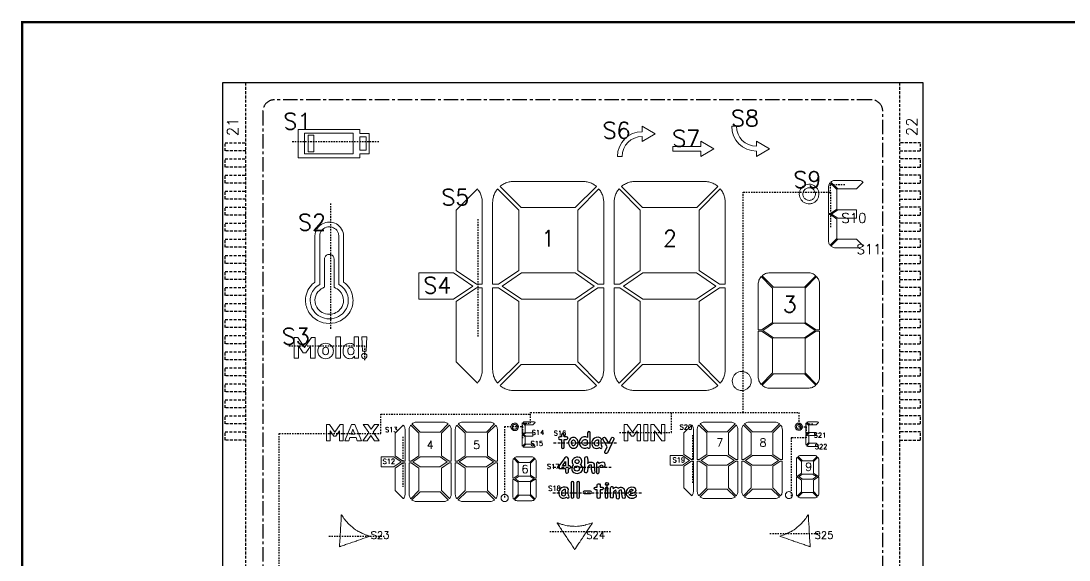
# Model space of a CAD drawing. Header units: millimetres. Extents: x 426 to 1899, y -1707 to -647.
# Drawn here: x 720.1 to 811.4, y -814.3 to -767.3 of the extents above; entities that cross this region are included whole.
import ezdxf
from ezdxf.enums import TextEntityAlignment as Align

# ---------------------------------------------------------------- set-up
doc = ezdxf.new("R2010")
doc.units = ezdxf.units.MM
doc.linetypes.add('CENTER', pattern=[2, 1.25, -0.25, 0.25, -0.25])
doc.linetypes.add('HIDDEN', pattern=[0.375, 0.25, -0.125])
doc.layers.add('DL', color=11, linetype='Continuous')
doc.layers.add('SPEC', color=2, linetype='Continuous')
doc.styles.add('ROMANS', font='ROMANS.shx', dxfattribs={"bigfont": 'AllInOneBig.shx'})

msp = doc.modelspace()

# ---------------------------------------------------------------- linework, layer by layer
for points in [[(798.713, -772.687), (798.713, -857.687), (737.713, -857.687), (737.713, -772.687)], [(767.306, -806.105), (767.572, -805.706), (767.572, -806.105)]]:
    msp.add_lwpolyline(points, close=True)
at = {"linetype": 'HIDDEN'}
for points in [[(739.713, -857.687), (739.713, -772.687)], [(796.713, -857.687), (796.713, -772.687)], [(739.713, -778.647), (737.913, -778.647), (737.913, -777.947), (739.713, -777.947)], [(796.713, -778.647), (798.513, -778.647), (798.513, -777.947), (796.713, -777.947)], [(739.713, -780.047), (737.913, -780.047), (737.913, -779.347), (739.713, -779.347)], [(796.713, -780.047), (798.513, -780.047), (798.513, -779.347), (796.713, -779.347)], [(739.713, -781.447), (737.913, -781.447), (737.913, -780.747), (739.713, -780.747)], [(796.713, -781.447), (798.513, -781.447), (798.513, -780.747), (796.713, -780.747)], [(739.713, -782.847), (737.913, -782.847), (737.913, -782.147), (739.713, -782.147)], [(796.713, -782.847), (798.513, -782.847), (798.513, -782.147), (796.713, -782.147)], [(739.713, -784.247), (737.913, -784.247), (737.913, -783.547), (739.713, -783.547)], [(796.713, -784.247), (798.513, -784.247), (798.513, -783.547), (796.713, -783.547)], [(739.713, -785.647), (737.913, -785.647), (737.913, -784.947), (739.713, -784.947)], [(796.713, -785.647), (798.513, -785.647), (798.513, -784.947), (796.713, -784.947)], [(739.713, -787.047), (737.913, -787.047), (737.913, -786.347), (739.713, -786.347)], [(796.713, -787.047), (798.513, -787.047), (798.513, -786.347), (796.713, -786.347)], [(739.713, -788.447), (737.913, -788.447), (737.913, -787.747), (739.713, -787.747)], [(796.713, -788.447), (798.513, -788.447), (798.513, -787.747), (796.713, -787.747)], [(739.713, -789.847), (737.913, -789.847), (737.913, -789.147), (739.713, -789.147)], [(796.713, -789.847), (798.513, -789.847), (798.513, -789.147), (796.713, -789.147)], [(739.713, -791.247), (737.913, -791.247), (737.913, -790.547), (739.713, -790.547)], [(796.713, -791.247), (798.513, -791.247), (798.513, -790.547), (796.713, -790.547)], [(739.713, -792.647), (737.913, -792.647), (737.913, -791.947), (739.713, -791.947)], [(796.713, -792.647), (798.513, -792.647), (798.513, -791.947), (796.713, -791.947)], [(739.713, -794.047), (737.913, -794.047), (737.913, -793.347), (739.713, -793.347)], [(796.713, -794.047), (798.513, -794.047), (798.513, -793.347), (796.713, -793.347)], [(739.713, -795.447), (737.913, -795.447), (737.913, -794.747), (739.713, -794.747)], [(796.713, -795.447), (798.513, -795.447), (798.513, -794.747), (796.713, -794.747)], [(739.713, -796.847), (737.913, -796.847), (737.913, -796.147), (739.713, -796.147)], [(796.713, -796.847), (798.513, -796.847), (798.513, -796.147), (796.713, -796.147)], [(739.713, -798.247), (737.913, -798.247), (737.913, -797.547), (739.713, -797.547)], [(796.713, -798.247), (798.513, -798.247), (798.513, -797.547), (796.713, -797.547)], [(739.713, -799.647), (737.913, -799.647), (737.913, -798.947), (739.713, -798.947)], [(796.713, -799.647), (798.513, -799.647), (798.513, -798.947), (796.713, -798.947)], [(739.713, -801.047), (737.913, -801.047), (737.913, -800.347), (739.713, -800.347)], [(796.713, -801.047), (798.513, -801.047), (798.513, -800.347), (796.713, -800.347)], [(739.713, -802.447), (737.913, -802.447), (737.913, -801.747), (739.713, -801.747)], [(796.713, -802.447), (798.513, -802.447), (798.513, -801.747), (796.713, -801.747)], [(739.713, -803.847), (737.913, -803.847), (737.913, -803.147), (739.713, -803.147)], [(796.713, -803.847), (798.513, -803.847), (798.513, -803.147), (796.713, -803.147)]]:
    msp.add_lwpolyline(points, dxfattribs=at)
at = {"linetype": 'CENTER'}
for points in [[(795.213, -855.187), (795.213, -775.187, 0.414214), (794.213, -774.187), (742.213, -774.187, 0.414214), (741.213, -775.187), (741.213, -855.187, 0.414214), (742.213, -856.187), (794.213, -856.187, 0.414214)], [(794.213, -774.187), (742.213, -774.187, 0.414214), (741.213, -775.187), (741.213, -855.187, 0.414214), (742.213, -856.187), (794.213, -856.187, 0.414214), (795.213, -855.187), (795.213, -775.187, 0.414214)]]:
    msp.add_lwpolyline(points, format="xyb", close=True, dxfattribs=at)
at = {"lineweight": 9}
for points in [[(749.654, -776.766), (744.268, -776.766), (744.268, -779.242), (749.654, -779.242), (749.654, -778.889), (750.472, -778.889), (750.472, -777.118), (749.654, -777.118)], [(749.085, -778.9), (744.838, -778.9), (744.838, -777.108), (749.085, -777.108)], [(745.645, -778.734), (745.148, -778.734), (745.148, -777.263), (745.645, -777.263)], [(750.193, -778.589), (749.654, -778.589), (749.654, -777.408), (750.193, -777.408)], [(779.363, -778.254), (776.935, -778.254), (776.935, -778.666), (779.363, -778.666), (779.363, -779.121), (780.508, -778.46), (779.363, -777.799)], [(757.82, -789.285), (754.802, -789.285), (754.802, -791.562), (757.819, -791.562), (759.499, -790.424)], [(768.402, -791.562), (763.726, -791.562), (762.047, -790.424), (763.726, -789.285), (768.403, -789.285), (770.082, -790.424)], [(778.986, -791.562), (774.31, -791.562), (772.631, -790.424), (774.309, -789.285), (778.987, -789.285), (780.665, -790.424)], [(788.386, -793.67), (785.689, -793.67), (784.762, -794.299), (785.689, -794.928), (788.386, -794.928), (789.313, -794.299)], [(744.842, -795.787), (744.247, -794.916), (743.921, -794.916), (743.921, -796.723), (744.316, -796.723), (744.316, -795.647), (744.728, -796.234), (744.943, -796.234), (745.351, -795.652), (745.351, -796.723), (745.751, -796.723), (745.751, -794.916), (745.432, -794.916)], [(747.968, -794.844), (747.566, -794.844), (747.566, -796.723), (747.968, -796.723)], [(750.193, -796.108), (750.25, -794.844), (749.825, -794.844), (749.885, -796.108)], [(747.884, -803.059), (747.563, -803.518), (747.393, -803.518), (747.068, -803.055), (747.068, -803.904), (746.757, -803.904), (746.757, -802.479), (747.014, -802.479), (747.483, -803.166), (747.948, -802.479), (748.199, -802.479), (748.199, -803.904), (747.884, -803.904)], [(748.912, -802.479), (748.349, -803.904), (748.68, -803.904), (748.785, -803.616), (749.325, -803.616), (749.434, -803.904), (749.784, -803.904), (749.206, -802.479)], [(750.934, -802.479), (750.636, -802.907), (750.342, -802.479), (749.935, -802.479), (750.433, -803.178), (749.91, -803.904), (750.291, -803.904), (750.614, -803.44), (750.932, -803.904), (751.343, -803.904), (750.819, -803.17), (751.317, -802.479)], [(752.733, -805.221), (753.407, -805.678), (753.595, -805.678), (753.595, -802.981), (753.592, -802.909), (753.58, -802.837), (753.562, -802.767), (753.535, -802.699), (753.503, -802.634), (753.463, -802.573), (753.442, -802.548), (752.733, -803.261)], [(753.938, -805.678), (754.127, -805.678), (754.801, -805.221), (754.801, -803.261), (754.091, -802.548), (754.071, -802.573), (754.031, -802.634), (753.998, -802.699), (753.972, -802.767), (753.953, -802.837), (753.942, -802.91), (753.938, -802.981)], [(756.651, -803.154), (754.907, -803.154), (754.197, -802.442), (754.22, -802.423), (754.281, -802.383), (754.346, -802.349), (754.413, -802.323), (754.484, -802.304), (754.556, -802.292), (754.629, -802.288), (756.929, -802.288), (757, -802.292), (757.072, -802.303), (757.142, -802.322), (757.21, -802.348), (757.275, -802.382), (757.336, -802.421), (757.361, -802.441)], [(756.757, -805.221), (757.431, -805.678), (757.62, -805.678), (757.62, -802.981), (757.616, -802.909), (757.605, -802.837), (757.586, -802.767), (757.56, -802.699), (757.527, -802.634), (757.487, -802.573), (757.467, -802.548), (756.757, -803.261)], [(757.963, -805.678), (758.151, -805.678), (758.826, -805.221), (758.826, -803.261), (758.116, -802.548), (758.095, -802.573), (758.055, -802.634), (758.022, -802.699), (757.996, -802.767), (757.977, -802.837), (757.966, -802.91), (757.963, -802.981)], [(760.676, -803.154), (758.931, -803.154), (758.221, -802.442), (758.244, -802.423), (758.305, -802.383), (758.37, -802.349), (758.438, -802.323), (758.508, -802.304), (758.58, -802.292), (758.653, -802.288), (760.954, -802.288), (761.024, -802.292), (761.096, -802.303), (761.166, -802.322), (761.234, -802.348), (761.299, -802.382), (761.36, -802.421), (761.385, -802.441)], [(760.781, -805.221), (761.455, -805.678), (761.644, -805.678), (761.644, -802.981), (761.64, -802.909), (761.629, -802.837), (761.61, -802.767), (761.584, -802.699), (761.551, -802.634), (761.511, -802.573), (761.491, -802.548), (760.781, -803.261)], [(773.403, -803.166), (772.933, -802.479), (772.676, -802.479), (772.676, -803.904), (772.988, -803.904), (772.988, -803.055), (773.313, -803.518), (773.482, -803.518), (773.804, -803.059), (773.804, -803.904), (774.119, -803.904), (774.119, -802.479), (773.868, -802.479)], [(774.397, -803.904), (774.73, -803.904), (774.73, -802.479), (774.397, -802.479)], [(775.011, -803.904), (775.314, -803.904), (775.314, -803.037), (775.961, -803.904), (776.228, -803.904), (776.228, -802.479), (775.924, -802.479), (775.924, -803.343), (775.277, -802.479), (775.011, -802.479)], [(777.888, -805.106), (778.537, -805.546), (778.718, -805.546), (778.718, -802.954), (778.714, -802.885), (778.704, -802.815), (778.685, -802.748), (778.66, -802.682), (778.629, -802.62), (778.59, -802.561), (778.572, -802.539), (777.888, -803.227)], [(779.048, -805.546), (779.228, -805.546), (779.878, -805.105), (779.878, -803.227), (779.193, -802.539), (779.175, -802.561), (779.137, -802.62), (779.105, -802.682), (779.08, -802.748), (779.062, -802.816), (779.051, -802.885), (779.048, -802.954)], [(781.926, -802.287), (779.712, -802.287), (779.642, -802.29), (779.573, -802.302), (779.505, -802.32), (779.44, -802.346), (779.377, -802.378), (779.319, -802.416), (779.299, -802.433), (779.984, -803.12), (781.654, -803.12), (782.339, -802.433), (782.317, -802.415), (782.258, -802.376), (782.196, -802.345), (782.131, -802.319), (782.063, -802.301), (781.994, -802.29)], [(781.76, -805.106), (782.41, -805.546), (782.591, -805.546), (782.591, -802.954), (782.587, -802.885), (782.576, -802.815), (782.558, -802.748), (782.533, -802.682), (782.501, -802.62), (782.462, -802.561), (782.445, -802.539), (781.76, -803.227)], [(782.92, -805.546), (783.101, -805.546), (783.75, -805.105), (783.75, -803.227), (783.065, -802.539), (783.048, -802.561), (783.009, -802.62), (782.978, -802.682), (782.952, -802.748), (782.934, -802.816), (782.923, -802.885), (782.92, -802.954)], [(785.798, -802.287), (783.584, -802.287), (783.514, -802.29), (783.445, -802.302), (783.377, -802.32), (783.312, -802.346), (783.25, -802.378), (783.191, -802.416), (783.171, -802.433), (783.856, -803.12), (785.527, -803.12), (786.211, -802.433), (786.19, -802.415), (786.131, -802.376), (786.068, -802.345), (786.003, -802.319), (785.935, -802.301), (785.866, -802.29)], [(785.632, -805.106), (786.282, -805.546), (786.463, -805.546), (786.463, -802.954), (786.459, -802.885), (786.448, -802.815), (786.43, -802.748), (786.405, -802.682), (786.373, -802.62), (786.335, -802.561), (786.317, -802.539), (785.632, -803.227)], [(748.889, -803.337), (749.05, -802.893), (749.22, -803.337)], [(752.612, -805.32), (751.497, -805.32), (751.497, -806.186), (752.612, -806.186), (753.251, -805.753)], [(756.637, -805.32), (754.922, -805.32), (754.284, -805.753), (754.922, -806.186), (756.636, -806.186), (757.275, -805.753)], [(760.661, -805.32), (758.946, -805.32), (758.308, -805.753), (758.947, -806.186), (760.66, -806.186), (761.299, -805.753)], [(777.767, -805.205), (776.698, -805.205), (776.698, -806.038), (777.766, -806.038), (778.381, -805.621)], [(781.638, -806.038), (780, -806.038), (779.385, -805.621), (779.999, -805.205), (781.639, -805.205), (782.253, -805.621)], [(785.511, -806.038), (783.872, -806.038), (783.257, -805.621), (783.871, -805.205), (785.511, -805.205), (786.125, -805.621)], [(752.733, -806.286), (752.733, -808.245), (753.442, -808.958), (753.463, -808.933), (753.503, -808.872), (753.535, -808.807), (753.562, -808.739), (753.58, -808.669), (753.592, -808.597), (753.595, -808.525), (753.595, -805.828), (753.407, -805.828)], [(753.938, -805.828), (753.938, -808.525), (753.942, -808.596), (753.954, -808.668), (753.972, -808.739), (753.998, -808.807), (754.031, -808.872), (754.071, -808.933), (754.091, -808.959), (754.801, -808.246), (754.801, -806.286), (754.127, -805.828)], [(756.757, -806.286), (756.757, -808.245), (757.467, -808.958), (757.487, -808.933), (757.527, -808.872), (757.56, -808.807), (757.586, -808.739), (757.605, -808.669), (757.616, -808.597), (757.62, -808.525), (757.62, -805.828), (757.432, -805.828)], [(757.963, -805.828), (757.963, -808.525), (757.966, -808.596), (757.978, -808.668), (757.996, -808.739), (758.022, -808.807), (758.055, -808.872), (758.095, -808.933), (758.115, -808.959), (758.825, -808.246), (758.825, -806.286), (758.151, -805.828)], [(760.781, -806.286), (760.781, -808.245), (761.491, -808.958), (761.511, -808.933), (761.551, -808.872), (761.584, -808.807), (761.61, -808.739), (761.629, -808.669), (761.64, -808.597), (761.644, -808.525), (761.644, -805.828), (761.456, -805.828)], [(777.888, -806.137), (777.888, -808.015), (778.573, -808.703), (778.59, -808.681), (778.628, -808.622), (778.661, -808.56), (778.686, -808.494), (778.704, -808.427), (778.715, -808.357), (778.718, -808.288), (778.718, -805.696), (778.537, -805.696)], [(779.048, -805.696), (779.048, -808.288), (779.051, -808.357), (779.062, -808.426), (779.08, -808.494), (779.105, -808.56), (779.137, -808.622), (779.175, -808.681), (779.193, -808.703), (779.878, -808.015), (779.878, -806.137), (779.228, -805.696)], [(781.76, -806.137), (781.76, -808.015), (782.445, -808.703), (782.463, -808.681), (782.501, -808.622), (782.533, -808.56), (782.558, -808.494), (782.576, -808.427), (782.587, -808.357), (782.59, -808.288), (782.59, -805.696), (782.41, -805.696)], [(782.92, -805.696), (782.92, -808.288), (782.924, -808.357), (782.934, -808.426), (782.952, -808.494), (782.978, -808.56), (783.009, -808.622), (783.047, -808.681), (783.065, -808.703), (783.75, -808.015), (783.75, -806.137), (783.101, -805.696)], [(785.632, -806.137), (785.632, -808.015), (786.317, -808.703), (786.335, -808.681), (786.373, -808.622), (786.405, -808.56), (786.43, -808.494), (786.448, -808.427), (786.459, -808.357), (786.462, -808.288), (786.462, -805.696), (786.282, -805.696)], [(764.452, -806.988), (763.536, -806.988), (763.184, -807.227), (763.536, -807.466), (764.452, -807.466), (764.804, -807.227)], [(789.1, -806.809), (788.225, -806.809), (787.886, -807.039), (788.226, -807.269), (789.1, -807.269), (789.439, -807.039)], [(781.654, -808.121), (779.984, -808.121), (779.299, -808.809), (779.321, -808.827), (779.379, -808.866), (779.442, -808.898), (779.507, -808.923), (779.575, -808.941), (779.644, -808.952), (779.712, -808.955), (781.926, -808.955), (781.996, -808.952), (782.065, -808.941), (782.133, -808.922), (782.199, -808.897), (782.261, -808.864), (782.32, -808.826), (782.339, -808.81)], [(785.526, -808.121), (783.857, -808.121), (783.171, -808.809), (783.193, -808.827), (783.252, -808.866), (783.314, -808.898), (783.379, -808.923), (783.448, -808.941), (783.517, -808.952), (783.584, -808.955), (785.798, -808.955), (785.868, -808.952), (785.937, -808.941), (786.005, -808.922), (786.071, -808.897), (786.133, -808.864), (786.192, -808.826), (786.212, -808.81)], [(756.929, -809.218), (754.629, -809.218), (754.559, -809.215), (754.487, -809.203), (754.416, -809.185), (754.348, -809.158), (754.283, -809.125), (754.222, -809.085), (754.197, -809.065), (754.907, -808.352), (756.651, -808.352), (757.361, -809.065), (757.338, -809.084), (757.277, -809.124), (757.213, -809.157), (757.145, -809.184), (757.074, -809.203), (757.002, -809.214)], [(760.953, -809.218), (758.653, -809.218), (758.583, -809.215), (758.511, -809.203), (758.44, -809.185), (758.372, -809.158), (758.307, -809.125), (758.246, -809.085), (758.221, -809.065), (758.932, -808.352), (760.675, -808.352), (761.385, -809.065), (761.363, -809.084), (761.302, -809.124), (761.237, -809.157), (761.169, -809.184), (761.098, -809.203), (761.026, -809.214)], [(786.791, -808.825), (786.857, -808.892), (786.939, -808.936), (787.031, -808.953), (787.123, -808.941), (787.208, -808.901), (787.277, -808.838), (787.322, -808.757), (787.342, -808.666), (787.342, -808.65), (787.328, -808.557), (787.286, -808.473), (787.221, -808.407), (787.139, -808.363), (787.047, -808.346), (787.039, -808.346), (786.947, -808.361), (786.863, -808.402), (786.796, -808.467), (786.752, -808.55), (786.735, -808.641), (786.735, -808.65), (786.75, -808.742)]]:
    msp.add_lwpolyline(points, close=True, dxfattribs=at)
for points in [[(772.098, -779.121), (772.514, -779.121, -0.413067), (774.245, -777.385), (774.245, -777.822), (775.391, -777.161), (774.245, -776.5), (774.245, -776.969, 0.41344)], [(784.2, -777.799), (785.346, -778.46), (784.2, -779.121), (784.2, -778.652, -0.413408), (782.053, -776.5), (782.469, -776.5, 0.413108), (784.2, -778.236)], [(769.09, -781.31), (763.039, -781.31, 0.027321), (762.847, -781.32, 0.026644), (762.658, -781.351, 0.027257), (762.473, -781.401, 0.028011), (762.294, -781.47, 0.025763), (762.124, -781.559, 0.027176), (761.964, -781.664, 0.018186), (761.865, -781.742), (763.705, -783.589), (768.425, -783.589), (770.263, -781.742, 0.017552), (770.159, -781.66, 0.026197), (769.999, -781.555, 0.025905), (769.828, -781.468, 0.026126), (769.649, -781.399, 0.025399), (769.464, -781.349, 0.027664), (769.275, -781.319, 0.025714)], [(779.673, -781.31), (773.622, -781.31, 0.027321), (773.431, -781.32, 0.026644), (773.242, -781.351, 0.027257), (773.056, -781.401, 0.028011), (772.878, -781.47, 0.025763), (772.707, -781.559, 0.027176), (772.547, -781.664, 0.018186), (772.449, -781.742), (774.288, -783.589), (779.008, -783.589), (780.847, -781.742, 0.017552), (780.743, -781.66, 0.026197), (780.583, -781.555, 0.025905), (780.412, -781.468, 0.026126), (780.233, -781.399, 0.025399), (780.048, -781.349, 0.027664), (779.858, -781.319, 0.025714)], [(788.564, -783.227, -0.08163), (788.315, -783.11, -0.080073), (788.116, -782.92, -0.081617), (787.987, -782.676, -0.150076), (787.975, -782.172, -0.081258), (788.092, -781.922, -0.080953), (788.281, -781.722, -0.080872), (788.524, -781.593, -0.151396), (789.029, -781.581, -0.081582), (789.278, -781.698, -0.079601), (789.477, -781.889, -0.080008), (789.605, -782.133, -0.136366), (789.627, -782.597, -0.081936), (789.523, -782.851, -0.083129), (789.343, -783.06, -0.082707), (789.107, -783.2, -0.082757), (788.837, -783.258, -0.081174)], [(790.624, -781.425, 0.056759), (790.55, -781.537, 0.119245), (790.486, -781.803), (790.486, -784.1), (790.649, -784.1), (791.217, -783.716), (791.217, -782.018)], [(791.071, -781.216, 0.120216), (790.805, -781.281, 0.056292), (790.695, -781.355), (791.291, -781.95), (792.929, -781.95), (793.507, -781.368, 0.117979), (793.267, -781.237, 0.068779), (793.116, -781.216)], [(758.053, -789.081), (759.812, -790.274), (760.322, -790.274), (760.322, -783.133, 0.025408), (760.312, -782.944, 0.026465), (760.282, -782.755, 0.027231), (760.233, -782.57, 0.026557), (760.164, -782.391, 0.028322), (760.078, -782.22, 0.027489), (759.973, -782.059, 0.019585), (759.891, -781.955), (758.053, -783.801)], [(761.223, -790.274), (761.734, -790.274), (763.493, -789.08), (763.493, -783.801), (761.654, -781.955, 0.017853), (761.572, -782.059, 0.02479), (761.467, -782.22, 0.02629), (761.381, -782.391, 0.026986), (761.312, -782.57, 0.026987), (761.263, -782.755, 0.02686), (761.233, -782.945, 0.025118), (761.223, -783.133)], [(768.637, -789.081), (770.395, -790.274), (770.906, -790.274), (770.906, -783.133, 0.025408), (770.896, -782.944, 0.026465), (770.866, -782.755, 0.027231), (770.816, -782.57, 0.026557), (770.748, -782.391, 0.028322), (770.661, -782.22, 0.027489), (770.556, -782.059, 0.019585), (770.475, -781.955), (768.637, -783.801)], [(771.806, -790.274), (772.317, -790.274), (774.076, -789.08), (774.076, -783.801), (772.237, -781.955, 0.017853), (772.155, -782.059, 0.02479), (772.051, -782.22, 0.02629), (771.964, -782.391, 0.026986), (771.896, -782.57, 0.026987), (771.846, -782.755, 0.02686), (771.816, -782.945, 0.025118), (771.806, -783.133)], [(779.22, -789.081), (780.979, -790.274), (781.489, -790.274), (781.489, -783.133, 0.025408), (781.479, -782.944, 0.026465), (781.449, -782.755, 0.027231), (781.4, -782.57, 0.026557), (781.331, -782.391, 0.028322), (781.244, -782.22, 0.027489), (781.14, -782.059, 0.019585), (781.058, -781.955), (779.22, -783.801)], [(788.531, -782.885, -0.125199), (788.332, -782.697, -0.126974), (788.249, -782.436), (788.248, -782.405, -0.126522), (788.316, -782.139, -0.126162), (788.503, -781.94, -0.126912), (788.763, -781.856, -0.126318), (789.032, -781.908, -0.125403), (789.242, -782.084, -0.126197), (789.341, -782.339), (789.345, -782.405, -0.127495), (789.276, -782.67, -0.126041), (789.089, -782.868, -0.127963), (788.828, -782.952), (788.796, -782.953, -0.126655)], [(790.486, -784.2), (790.486, -786.496, 0.117321), (790.55, -786.762, 0.057451), (790.624, -786.874), (791.217, -786.278), (791.217, -784.584), (790.65, -784.2)], [(748.232, -786.056), (748.232, -790.072, -0.052778), (748.552, -790.36, -0.185972), (749.061, -791.678, -0.151233), (748.72, -792.778, -0.247778), (746.988, -793.686, -0.257342), (745.216, -792.717, -0.14194), (744.914, -791.678, -0.189521), (745.443, -790.339, -0.049228), (745.744, -790.072), (745.744, -786.056, -0.154561), (745.957, -785.384, -0.244489), (746.988, -784.852, -0.263763), (748.066, -785.458, -0.13574)], [(746.158, -786.056), (746.158, -790.293, 0.089656), (745.694, -790.675, 0.178576), (745.329, -791.678, 0.151248), (745.602, -792.558, 0.247737), (746.988, -793.284, 0.257338), (748.405, -792.509, 0.209422), (748.594, -791.281, 0.200504), (747.817, -790.293), (747.817, -786.056, 0.091239), (747.766, -785.781, 0.309781), (746.988, -785.253, 0.316842), (746.202, -785.799, 0.084825)], [(748.019, -792.35, -0.244474), (746.988, -792.883, -0.263682), (745.909, -792.276, -0.056286), (745.8, -792.035, -0.335756), (746.28, -790.677, -0.065998), (746.573, -790.534), (746.573, -788.064, -0.091204), (746.598, -787.926, -0.309771), (746.988, -787.662, -0.316861), (747.381, -787.936, -0.084814), (747.402, -788.064), (747.402, -790.534, -0.11492), (747.907, -790.871, -0.191254), (748.232, -791.678, -0.154579)], [(784.428, -789.923, 0.089541), (784.365, -790.274), (784.365, -794.248), (784.657, -794.248), (785.618, -793.596), (785.618, -790.596), (784.625, -789.6, 0.095483)], [(788.708, -789.269), (785.367, -789.269, 0.094944), (784.996, -789.34, 0.088795), (784.695, -789.528), (785.689, -790.526), (788.386, -790.526), (789.38, -789.528, 0.095208), (789.057, -789.331, 0.088801)], [(788.457, -790.597), (788.457, -793.596), (789.418, -794.248), (789.71, -794.248), (789.71, -790.274, 0.089684), (789.646, -789.923, 0.09498), (789.45, -789.6)], [(758.052, -791.767), (758.052, -797.044), (759.892, -798.891, 0.019757), (759.973, -798.787, 0.027101), (760.078, -798.626, 0.026667), (760.165, -798.455, 0.025824), (760.233, -798.276, 0.025938), (760.283, -798.09, 0.028153), (760.312, -797.901, 0.026876), (760.322, -797.713), (760.322, -790.574), (759.812, -790.574)], [(761.223, -790.574), (761.223, -797.713, 0.02515), (761.233, -797.901, 0.024981), (761.263, -798.09, 0.025447), (761.312, -798.275, 0.026912), (761.38, -798.454, 0.025203), (761.467, -798.625, 0.026162), (761.571, -798.787, 0.017903), (761.653, -798.891), (763.493, -797.045), (763.493, -791.767), (761.734, -790.574)], [(768.636, -791.767), (768.636, -797.044), (770.475, -798.891, 0.019757), (770.557, -798.787, 0.027101), (770.661, -798.626, 0.026667), (770.748, -798.455, 0.025824), (770.817, -798.276, 0.025938), (770.866, -798.09, 0.028153), (770.895, -797.901, 0.026876), (770.905, -797.713), (770.905, -790.574), (770.395, -790.574)], [(771.807, -790.574), (771.807, -797.713, 0.02515), (771.817, -797.901, 0.024981), (771.846, -798.09, 0.025447), (771.896, -798.275, 0.026912), (771.964, -798.454, 0.025203), (772.051, -798.625, 0.026162), (772.155, -798.787, 0.017903), (772.237, -798.891), (774.076, -797.045), (774.076, -791.767), (772.317, -790.574)], [(779.219, -791.767), (779.219, -797.044), (781.059, -798.891, 0.019757), (781.14, -798.787, 0.027101), (781.245, -798.626, 0.026667), (781.332, -798.455, 0.025824), (781.4, -798.276, 0.025938), (781.449, -798.09, 0.028153), (781.479, -797.901, 0.026876), (781.489, -797.713), (781.489, -790.574), (780.979, -790.574)], [(785.618, -798), (785.618, -795.001), (784.657, -794.349), (784.365, -794.349), (784.365, -798.323, 0.088634), (784.428, -798.675, 0.095236), (784.625, -798.997)], [(788.456, -795.001), (788.456, -798), (789.451, -798.998, 0.094839), (789.647, -798.675, 0.089757), (789.71, -798.324), (789.71, -794.349), (789.418, -794.349)], [(749.146, -795.587, 0.200711), (748.857, -795.418, 0.171881), (748.478, -795.491, 0.141372), (748.271, -795.717, 0.100345), (748.194, -795.995, 0.023082), (748.191, -796.09, 0.117632), (748.268, -796.443, 0.140292), (748.478, -796.675, 0.140242), (748.771, -796.755, 0.120895), (748.999, -796.702, 0.128076), (749.173, -796.543, -0.029529), (749.191, -796.723), (749.549, -796.723), (749.549, -794.844), (749.146, -794.844)], [(747.006, -795.494, 0.244942), (746.341, -795.494, 0.139652), (746.093, -795.728, 0.139581), (746, -796.084, 0.139211), (746.093, -796.441, 0.137506), (746.34, -796.674, 0.243879), (747.008, -796.674, 0.138542), (747.252, -796.441, 0.138883), (747.344, -796.084, 0.136745), (747.252, -795.728, 0.139926)], [(746.892, -796.261, 0.108424), (746.926, -796.084, 0.034323), (746.922, -796.012, 0.143001), (746.853, -795.844, 0.485462), (746.488, -795.844, 0.06335), (746.449, -795.906, 0.107719), (746.415, -796.084, 0.034385), (746.42, -796.155, 0.145024), (746.488, -796.322, 0.479559), (746.853, -796.322, 0.06426)], [(749.067, -796.331, 0.162308), (749.143, -796.141, 0.08299), (749.133, -795.968, 0.13425), (749.068, -795.846, 0.210928), (748.875, -795.765, 0.228812), (748.679, -795.85, 0.066071), (748.64, -795.91, 0.112401), (748.605, -796.084, 0.034679), (748.61, -796.155, 0.141248), (748.679, -796.326, 0.238228), (748.875, -796.417, 0.219775)], [(750.038, -796.755, 0.21), (750.203, -796.685, 0.411716), (750.203, -796.349, 0.426279), (749.873, -796.349, 0.403458), (749.873, -796.685, 0.212094)], [(768.424, -797.257), (763.705, -797.257), (761.865, -799.104, 0.01891), (761.969, -799.186, 0.026847), (762.13, -799.291, 0.026374), (762.301, -799.379, 0.026795), (762.479, -799.447, 0.026623), (762.665, -799.497, 0.027946), (762.854, -799.526, 0.025787), (763.039, -799.536), (769.09, -799.536, 0.026316), (769.281, -799.526, 0.026494), (769.471, -799.495, 0.027008), (769.656, -799.445, 0.025008), (769.835, -799.376, 0.02514), (770.005, -799.288, 0.025766), (770.165, -799.182, 0.017949), (770.264, -799.104)], [(779.007, -797.257), (774.289, -797.257), (772.448, -799.104, 0.01891), (772.553, -799.186, 0.026847), (772.713, -799.291, 0.026374), (772.884, -799.379, 0.026795), (773.063, -799.447, 0.026623), (773.248, -799.497, 0.027946), (773.438, -799.526, 0.025787), (773.622, -799.536), (779.673, -799.536, 0.026316), (779.865, -799.526, 0.026494), (780.054, -799.495, 0.027008), (780.239, -799.445, 0.025008), (780.418, -799.376, 0.02514), (780.588, -799.288, 0.025766), (780.749, -799.182, 0.017949), (780.847, -799.104)], [(782.251, -799.18, 0.076399), (782.429, -799.363, 0.077444), (782.654, -799.483, 0.07804), (782.905, -799.529, 0.077401), (783.158, -799.497, 0.318803), (783.755, -798.744), (783.756, -798.7, 0.077611), (783.717, -798.448, 0.078406), (783.603, -798.22, 0.076189), (783.425, -798.037, 0.077549), (783.2, -797.917, 0.07786), (782.949, -797.872), (782.927, -797.872, 0.076626), (782.676, -797.91, 0.077451), (782.447, -798.024, 0.077099), (782.264, -798.202, 0.15703), (782.098, -798.678), (782.098, -798.7, 0.077793), (782.137, -798.952, 0.07741)], [(788.386, -798.072), (785.689, -798.072), (784.695, -799.069, 0.094306), (785.018, -799.266, 0.089513), (785.367, -799.329), (788.708, -799.329, 0.095674), (789.079, -799.258, 0.089488), (789.38, -799.069)], [(763.157, -803.029, -0.082009), (763.053, -803.017, -0.081073), (762.958, -802.972), (762.883, -802.9, -0.081171), (762.834, -802.807, -0.079694), (762.817, -802.704), (762.829, -802.616, -0.078834), (762.873, -802.521), (762.946, -802.445, -0.083468), (763.038, -802.396, -0.079697), (763.141, -802.379), (763.23, -802.391, -0.080986), (763.324, -802.436), (763.4, -802.508, -0.083653), (763.449, -802.601, -0.082016), (763.466, -802.704), (763.457, -802.777, -0.082353), (763.418, -802.874), (763.349, -802.953, -0.078936), (763.26, -803.007, -0.082915)], [(763.129, -802.496, 0.128274), (763.03, -802.528), (762.959, -802.603, 0.125806), (762.933, -802.704), (762.933, -802.716, 0.12592), (762.965, -802.815), (763.04, -802.887, 0.129086), (763.141, -802.913), (763.153, -802.912, 0.126203), (763.252, -802.881), (763.324, -802.805, 0.126697), (763.35, -802.704), (763.348, -802.679, 0.257218), (763.231, -802.516, 0.127031)], [(763.825, -802.35), (763.808, -802.374, 0.117487), (763.784, -802.476), (763.784, -803.328), (763.84, -803.328), (764.062, -803.178), (764.062, -802.589)], [(764.006, -802.252, 0.120143), (763.905, -802.277), (763.881, -802.293), (764.118, -802.531), (764.713, -802.531), (764.933, -802.31, 0.116457), (764.841, -802.26), (764.784, -802.252)], [(788.161, -802.851, 0.079238), (788.199, -802.757), (788.207, -802.687, 0.080169), (788.191, -802.588, 0.082396), (788.144, -802.499), (788.071, -802.429, 0.085015), (787.98, -802.386), (787.895, -802.374, 0.08031), (787.796, -802.39, 0.082999), (787.707, -802.438), (787.637, -802.511, 0.081037), (787.595, -802.602), (787.583, -802.687, 0.16493), (787.646, -802.876), (787.719, -802.945, 0.083555), (787.81, -802.988, 0.081971), (787.91, -802.999, 0.08018), (788.009, -802.978), (788.095, -802.927)], [(788.071, -802.784, 0.12679), (788.096, -802.687), (788.094, -802.663, 0.126096), (788.058, -802.57), (787.981, -802.506, 0.129416), (787.883, -802.487, 0.130383), (787.788, -802.517), (787.719, -802.59, 0.12827), (787.694, -802.687), (787.695, -802.699, 0.12403), (787.725, -802.794), (787.798, -802.863, 0.126237), (787.895, -802.888), (787.907, -802.888, 0.12826), (788.002, -802.857)], [(788.552, -802.348), (788.537, -802.37, 0.11892), (788.513, -802.467), (788.513, -803.286), (788.567, -803.286), (788.781, -803.141), (788.781, -802.578)], [(788.837, -802.521), (789.407, -802.521), (789.619, -802.308, 0.117174), (789.531, -802.26), (789.476, -802.253), (788.727, -802.253, 0.11964), (788.63, -802.276), (788.608, -802.291)], [(763.84, -803.408), (763.784, -803.408), (763.784, -804.26, 0.117969), (763.808, -804.361), (763.825, -804.386), (764.062, -804.147), (764.062, -803.558)], [(788.567, -803.366), (788.513, -803.366), (788.513, -804.184, 0.119356), (788.537, -804.282), (788.552, -804.304), (788.781, -804.074), (788.781, -803.511)], [(764.629, -805.314), (763.358, -805.314, 0.0956), (763.218, -805.341, 0.06911), (763.127, -805.393), (763.524, -805.792), (764.463, -805.792), (764.861, -805.393, 0.075127), (764.762, -805.338, 0.08926)], [(787.708, -805.438, 0.08813), (787.685, -805.567), (787.685, -806.989), (787.782, -806.989), (788.143, -806.744), (788.143, -805.729), (787.76, -805.344, 0.072811)], [(788.052, -805.199, 0.095573), (787.916, -805.225, 0.067244), (787.83, -805.273), (788.214, -805.659), (789.112, -805.659), (789.495, -805.273, 0.073308), (789.402, -805.222, 0.089133), (789.274, -805.199)], [(789.566, -805.344), (789.182, -805.73), (789.182, -806.744), (789.543, -806.989), (789.641, -806.989), (789.641, -805.567, 0.088784), (789.617, -805.438, 0.071034)], [(763.002, -805.563, 0.089129), (762.978, -805.697), (762.978, -807.177), (763.079, -807.177), (763.454, -806.922), (763.454, -805.863), (763.056, -805.464, 0.073408)], [(764.931, -805.464), (764.533, -805.863), (764.533, -806.923), (764.908, -807.177), (765.01, -807.177), (765.01, -805.696, 0.089517), (764.986, -805.563, 0.073538)], [(787.685, -808.511, 0.088485), (787.708, -808.64, 0.07408), (787.76, -808.734), (788.143, -808.349), (788.143, -807.334), (787.782, -807.089), (787.685, -807.089)], [(789.641, -807.089), (789.543, -807.089), (789.182, -807.334), (789.182, -808.348), (789.566, -808.734, 0.071483), (789.617, -808.64, 0.090542), (789.641, -808.512)], [(762.978, -808.757, 0.090601), (763.002, -808.891, 0.076016), (763.056, -808.989), (763.454, -808.59), (763.454, -807.531), (763.079, -807.277), (762.978, -807.277)], [(765.01, -807.277), (764.909, -807.277), (764.533, -807.531), (764.533, -808.59), (764.931, -808.99, 0.072569), (764.986, -808.891, 0.088893), (765.01, -808.757)], [(762.014, -809.083), (762.081, -809.152), (762.167, -809.198, 0.078184), (762.262, -809.216, 0.076273), (762.359, -809.203), (762.447, -809.162), (762.518, -809.097), (762.565, -809.012, 0.078228), (762.586, -808.917), (762.586, -808.9, 0.076944), (762.571, -808.804), (762.528, -808.718), (762.46, -808.648), (762.374, -808.603, 0.07903), (762.279, -808.585), (762.271, -808.585, 0.075511), (762.175, -808.6), (762.088, -808.643), (762.019, -808.711), (761.973, -808.796, 0.078105), (761.956, -808.892), (761.956, -808.9, 0.07738), (761.97, -808.996)], [(764.463, -808.662), (763.524, -808.662), (763.127, -809.06, 0.073691), (763.226, -809.115, 0.090133), (763.359, -809.139), (764.629, -809.139, 0.095682), (764.77, -809.112, 0.070553), (764.861, -809.061)], [(788.214, -808.42), (787.83, -808.805, 0.072025), (787.924, -808.856, 0.091215), (788.052, -808.88), (789.274, -808.88, 0.095607), (789.41, -808.853, 0.067799), (789.495, -808.805), (789.112, -808.42)], [(750.526, -812.234), (750.468, -812.249), (750.127, -812.37), (749.928, -812.44), (749.727, -812.509), (749.527, -812.57, 0.01687), (749.379, -812.63), (749.355, -812.64), (749.33, -812.65, -0.01226), (749.145, -812.712), (749.011, -812.758), (748.8, -812.827), (748.611, -812.897), (748.504, -812.932), (748.397, -812.967), (748.306, -813.001), (747.983, -813.111), (747.96, -813.128), (747.892, -813.144), (747.879, -813.129), (747.885, -813.011), (747.892, -812.898), (747.9, -812.784), (747.922, -812.559, 0.014239), (747.927, -812.376), (747.929, -812.306), (747.933, -812.235), (747.949, -812.029), (747.955, -811.901), (747.966, -811.662), (747.982, -811.457), (747.987, -811.344), (747.99, -811.231), (747.992, -811.193), (747.994, -811.156, -0.012436), (748.016, -810.948), (748.018, -810.868), (748.029, -810.643), (748.038, -810.443), (748.038, -810.394), (748.05, -810.366), (748.085, -810.395, 0.009584), (748.186, -810.561, 0.013198), (748.35, -810.787, 0.015785), (748.464, -810.931, 0.01121), (748.614, -811.098), (748.689, -811.178, 0.011731), (748.805, -811.283), (749.069, -811.513), (749.123, -811.556), (749.287, -811.664), (749.452, -811.771, 0.024891), (749.587, -811.844), (749.614, -811.857, 0.053274), (749.785, -811.951), (749.819, -811.966), (749.89, -811.994), (749.922, -812.008, 0.015664), (750.153, -812.107, 0.016501), (750.297, -812.153), (750.441, -812.194), (750.516, -812.216)], [(788.462, -813.001), (788.371, -812.967), (788.264, -812.932), (788.157, -812.897), (787.967, -812.827), (787.757, -812.758), (787.623, -812.712, -0.012603), (787.438, -812.65), (787.413, -812.64), (787.388, -812.63, 0.016454), (787.241, -812.57), (787.041, -812.509), (786.84, -812.44), (786.64, -812.37), (786.47, -812.309), (786.3, -812.249), (786.242, -812.234), (786.251, -812.216), (786.327, -812.194), (786.471, -812.153, 0.0165), (786.615, -812.107, 0.016149), (786.845, -812.008), (786.878, -811.994), (786.983, -811.951, 0.053239), (787.153, -811.857), (787.181, -811.844, 0.024882), (787.315, -811.771), (787.48, -811.664), (787.645, -811.556), (787.699, -811.513), (787.963, -811.283, 0.01094), (788.079, -811.178), (788.155, -811.098, 0.010989), (788.304, -810.931, 0.016917), (788.418, -810.787, 0.014374), (788.582, -810.561, 0.009566), (788.682, -810.395), (788.718, -810.366), (788.729, -810.394), (788.73, -810.443), (788.734, -810.543), (788.739, -810.643), (788.744, -810.756), (788.75, -810.868), (788.752, -810.948, -0.012418), (788.774, -811.156), (788.786, -811.457), (788.802, -811.662), (788.808, -811.782), (788.813, -811.901), (788.819, -812.029), (788.835, -812.235, -0.009513), (788.84, -812.376, 0.012026), (788.846, -812.559), (788.868, -812.784), (788.876, -812.898), (788.883, -813.011), (788.889, -813.129), (788.876, -813.144), (788.807, -813.128), (788.784, -813.111)], [(768.337, -811.369), (767.987, -811.345, -0.009552), (767.832, -811.331, -0.01747), (767.724, -811.313, -0.010233), (767.503, -811.27, -0.016111), (767.326, -811.223, -0.012399), (767.059, -811.142, -0.008846), (766.878, -811.07), (766.833, -811.069), (766.841, -811.097), (766.87, -811.137), (766.927, -811.22), (766.983, -811.302), (767.047, -811.395), (767.11, -811.488), (767.156, -811.553, 0.010945), (767.264, -811.732), (767.437, -811.98), (767.547, -812.153), (767.683, -812.351), (767.755, -812.456), (767.866, -812.631), (767.906, -812.689), (767.947, -812.746, -0.013083), (768.053, -812.895), (768.171, -813.088), (768.233, -813.184), (768.296, -813.279), (768.329, -813.328), (768.362, -813.376), (768.381, -813.38), (768.427, -813.326), (768.435, -813.298), (768.626, -813.016), (768.677, -812.934), (768.742, -812.842), (768.806, -812.75), (768.916, -812.58), (769.042, -812.397), (769.121, -812.28, 0.012358), (769.231, -812.118), (769.245, -812.096), (769.259, -812.073, -0.016332), (769.34, -811.936), (769.401, -811.852), (769.463, -811.767), (769.581, -811.591), (769.698, -811.415), (769.898, -811.113), (769.934, -811.066), (769.916, -811.057), (769.843, -811.086), (769.703, -811.139, -0.017165), (769.56, -811.189, -0.016512), (769.317, -811.25), (769.282, -811.259), (769.172, -811.287, -0.052947), (768.98, -811.315), (768.95, -811.321, -0.025263), (768.799, -811.344), (768.603, -811.358), (768.406, -811.371)]]:
    msp.add_lwpolyline(points, format="xyb", close=True, dxfattribs=at)
at = {"color": 3, "lineweight": 9}
for points in [[(792.929, -783.784), (792.929, -784.516), (791.295, -784.516), (790.754, -784.15), (791.295, -783.784)], [(764.713, -803.229), (764.713, -803.507), (764.129, -803.507), (763.923, -803.368), (764.129, -803.229)], [(788.848, -803.46), (789.407, -803.46), (789.407, -803.192), (788.848, -803.192), (788.65, -803.326)]]:
    msp.add_lwpolyline(points, close=True, dxfattribs=at)
at = {"color": 1, "lineweight": 9}
for points in [[(791.287, -786.349), (790.694, -786.945, 0.115377), (790.927, -787.065, 0.062659), (791.071, -787.083), (793.116, -787.083, 0.119414), (793.382, -787.019, 0.064249), (793.508, -786.931), (792.928, -786.349)], [(764.118, -804.204), (763.88, -804.444, 0.092798), (763.952, -804.476), (764.006, -804.483), (764.784, -804.483, 0.120126), (764.885, -804.459), (764.933, -804.425), (764.712, -804.204)], [(788.607, -804.362, 0.091232), (788.675, -804.392), (788.727, -804.399), (789.476, -804.399, 0.119702), (789.573, -804.375), (789.619, -804.344), (789.407, -804.131), (788.837, -804.131)]]:
    msp.add_lwpolyline(points, format="xyb", close=True, dxfattribs=at)
for points in [[(767.463, -804.461), (767.463, -803.808), (767.656, -803.808, 0.367048), (767.763, -803.701), (767.763, -803.681, 0.350394), (767.663, -803.574), (767.463, -803.574), (767.463, -803.377, 0.788369), (767.214, -803.397), (767.214, -803.574), (767.069, -803.574, 0.991984), (767.06, -803.808), (767.214, -803.808), (767.214, -804.458, 1)], [(769.731, -803.22, 0.900928), (769.495, -803.22), (769.495, -803.618, 1.636753), (769.496, -804.51), (769.496, -804.512, 0.681576), (769.731, -804.456)], [(768.102, -803.649, 0.105112), (767.963, -803.754, 0.085807), (767.877, -803.896, 0.221046), (767.905, -804.349, 0.08066), (767.997, -804.466, 0.085831), (768.114, -804.542, 0.241319), (768.452, -804.518, 0.094833), (768.573, -804.409, 0.086303), (768.651, -804.258, 0.154375), (768.653, -803.931, 0.097654), (768.562, -803.762, 0.09144), (768.443, -803.663, 0.243816)], [(768.177, -803.879, 0.115871), (768.106, -803.941, 0.105998), (768.065, -804.036, 0.1529), (768.08, -804.193, 0.134878), (768.153, -804.286, 0.158408), (768.259, -804.321, 0.143414), (768.355, -804.292, 0.111414), (768.42, -804.225, 0.107898), (768.456, -804.124, 0.123391), (768.441, -803.996, 0.110702), (768.386, -803.911, 0.11716), (768.31, -803.866, 0.199405)], [(769.457, -803.88), (769.457, -804.248, -2.472369)], [(770.717, -803.781, 0.413992), (770.088, -803.69, 0.514755), (770.04, -804.519, 0.275359), (770.529, -804.497, 0.749237), (770.777, -804.467, -0.191097)], [(770.454, -803.83, 0.066691), (770.459, -804.299, -0.446838), (770.141, -804.304, -0.151044), (770.098, -804.126, -0.450567)], [(771.786, -803.762), (771.217, -804.968, -0.788186), (770.988, -804.885), (771.196, -804.447), (770.834, -803.786, -0.938973), (771.038, -803.659), (771.334, -804.157), (771.572, -803.655, -0.807874)], [(767.954, -806.105), (767.819, -806.105), (767.819, -805.488, 0.729717), (767.511, -805.389), (766.979, -806.134, 0.609951), (767.085, -806.34), (767.572, -806.34), (767.572, -806.613, 0.754649), (767.819, -806.653), (767.819, -806.34), (767.921, -806.34, 0.652918)], [(768.938, -806.642, 0.528266), (768.859, -805.986, 0.56878), (768.785, -805.384, 0.273782), (768.283, -805.464, 0.475766), (768.275, -806.006, 0.503083), (768.289, -806.689, 0.264434)], [(769.472, -806.654, -0.802419), (769.24, -806.588, 0.017782), (769.248, -805.4, -0.582383), (769.461, -805.324, -0.099963), (769.496, -805.894, -0.553731), (770.054, -805.942, 0.014353), (770.133, -806.646, -0.634052), (769.918, -806.723, -0.100112), (769.847, -806.42), (769.839, -806.054), (769.793, -806.005, 0.272456), (769.503, -806.267, -0.067866)], [(770.996, -806.161, 0.298532), (770.944, -805.795, 0.223775), (770.499, -805.888, 0.936168), (770.268, -805.903), (770.276, -806.697, 0.798724), (770.5, -806.648), (770.499, -806.202, -0.249831), (770.766, -806.002), (770.811, -806.166, 0.41567)], [(767.163, -808.856, 0.275359), (767.652, -808.833, 0.749237), (767.9, -808.804, -0.191097), (767.84, -808.118, 0.413992), (767.211, -808.027, 0.514755)], [(768.298, -807.573, 0.91238), (768.054, -807.573), (768.054, -808.833, 0.732313), (768.298, -808.833)], [(768.554, -808.833, 0.732313), (768.798, -808.833), (768.798, -807.573, 0.91238), (768.554, -807.573)], [(770.579, -808.829, -0.985324), (770.331, -808.829), (770.331, -808.176), (770.176, -808.176, -0.991984), (770.186, -807.942), (770.331, -807.942), (770.331, -807.765, -0.788369), (770.579, -807.745), (770.579, -807.942), (770.779, -807.942, -0.895378), (770.772, -808.176), (770.579, -808.176)], [(771.016, -808.468), (771.022, -808.788, 0.995214), (771.268, -808.788, -0.030251), (771.279, -808.076, 0.983943), (771.034, -808.074)], [(771.738, -808.407, -0.001632), (771.731, -808.797, -0.981298), (771.484, -808.797, -0.017879), (771.497, -808.002, -0.670804), (771.691, -807.939, -0.274275), (771.722, -808.1, -0.515787), (772.176, -808.048, -0.457509), (772.652, -808.086, -0.114733), (772.675, -808.14, -0.016393), (772.774, -808.836, -0.87868), (772.531, -808.853, -0.002298), (772.449, -808.245), (772.408, -808.184, 0.083253), (772.209, -808.295, -0.004413), (772.257, -808.863, -1.068909), (772.012, -808.863, 0.004029), (771.96, -808.191, 0.088987)], [(773.663, -808.065, 0.752915), (772.87, -808.619, 0.476585), (773.72, -808.803, 0.888189), (773.642, -808.62, -0.323246), (773.109, -808.617), (773.614, -808.384, 0.471088)], [(767.221, -808.463, 0.151044), (767.264, -808.641, 0.446838), (767.583, -808.636, -0.066691), (767.578, -808.166, 0.450567)], [(769.206, -808.508), (769.757, -808.508, 0.763453), (769.757, -808.292), (769.206, -808.292, 0.766934)], [(773.091, -808.392), (773.481, -808.206, 0.546359)]]:
    msp.add_lwpolyline(points, format="xyb", close=True)
for centre, radius in [((768.563, -806.331), 0.23), ((768.581, -805.724), 0.175), ((771.18, -807.686), 0.133)]:
    msp.add_circle(centre, radius)
at = {"layer": 'DL', "linetype": 'HIDDEN', "ltscale": 0.5}
for p, q in [((743.764, -777.818), (751.315, -777.818)), ((747.105, -783.221), (747.105, -794.218)), ((759.921, -784.588), (759.921, -794.836)), ((743.476, -795.639), (750.058, -795.639)), ((750.058, -795.639), (750.058, -796.941)), ((778.647, -803.41), (778.647, -807.578)), ((753.392, -803.57), (753.392, -807.926)), ((746.957, -812.22), (751.768, -812.22)), ((766.193, -811.831), (771.554, -811.831)), ((785.368, -811.982), (789.783, -811.982))]:
    msp.add_line(p, q, dxfattribs=at)
at = {"layer": 'DL', "color": 6, "linetype": 'HIDDEN', "ltscale": 0.5}
for p, q in [((790.662, -782.379), (790.662, -781.569)), ((790.662, -781.569), (791.954, -781.569)), ((783.059, -801.45), (783.059, -782.238)), ((783.059, -782.238), (790.662, -782.238)), ((790.662, -782.238), (790.662, -785.364)), ((751.492, -803.269), (751.492, -801.596)), ((751.492, -801.596), (764.522, -801.596)), ((764.522, -802.372), (764.522, -801.45)), ((764.522, -801.45), (787.914, -801.45)), ((776.817, -803.196), (776.817, -801.45)), ((787.914, -801.45), (787.914, -802.704)), ((763.838, -802.667), (763.838, -802.372)), ((763.838, -802.372), (764.522, -802.372)), ((788.551, -802.704), (788.551, -802.445)), ((788.551, -802.445), (789.151, -802.445)), ((742.628, -833.324), (742.628, -803.269)), ((742.628, -803.269), (751.492, -803.269)), ((762.261, -802.667), (762.261, -808.912)), ((762.261, -802.667), (763.838, -802.667)), ((763.838, -802.667), (763.838, -803.723)), ((772.275, -803.196), (776.817, -803.196)), ((787.914, -802.704), (788.551, -802.704)), ((788.551, -802.704), (788.551, -803.665)), ((787.331, -803.665), (787.232, -803.665)), ((787.232, -803.665), (787.232, -808.779)), ((788.551, -803.665), (787.281, -803.665))]:
    msp.add_line(p, q, dxfattribs=at)
at = {"layer": 'DL', "color": 4, "linetype": 'HIDDEN'}
for p, q in [((766.521, -804.102), (772.121, -804.102)), ((766.465, -806.201), (771.545, -806.201)), ((771.177, -807.675), (771.177, -808.527)), ((766.453, -808.447), (774.181, -808.447))]:
    msp.add_line(p, q, dxfattribs=at)
at = {"layer": 'SPEC', "lineweight": 30, "const_width": 0.209}
msp.add_lwpolyline([(720.233, -923.992), (720.233, -767.419), (930.408, -767.419), (930.408, -923.992)], close=True, dxfattribs=at)

# ---------------------------------------------------------------- texts
at = {"style": 'ROMANS'}
for s, p in [('21', (738.569, -776.544)), ('22', (797.745, -776.544))]:
    msp.add_text(s, height=0.9457, rotation=90, dxfattribs=at).set_placement(p, align=Align.MIDDLE)
at = {"layer": 'DL', "linetype": 'HIDDEN', "style": 'ROMANS'}
for s, height, p in [('S8', 1.4185, (783.201, -775.79)), ('S1', 1.4185, (744.208, -776.059)), ('S6', 1.4185, (772.016, -776.848)), ('S7', 1.4185, (778.083, -777.545)), ('S9', 1.4185, (788.64, -781.146)), ('S5', 1.4185, (757.982, -782.675)), ('S2', 1.4185, (745.483, -784.86)), ('S10', 0.8511, (792.698, -784.489)), ('1', 1.418, (766.062, -786.272)), ('2', 1.418, (776.674, -786.272)), ('S11', 0.8511, (794.024, -787.205)), ('S4', 1.4185, (756.41, -790.35)), ('3', 1.418, (787.112, -792.008)), ('S3', 1.4185, (744.075, -794.804)), ('S20', 0.4255, (778.064, -802.725)), ('S13', 0.4255, (752.399, -802.95)), ('S14', 0.4255, (765.174, -803.186)), ('S16', 0.4255, (767.093, -803.247)), ('S21', 0.4255, (789.748, -803.427)), ('4', 0.697, (755.784, -804.28)), ('5', 0.697, (759.829, -804.28)), ('S15', 0.4255, (765.071, -804.145)), ('7', 0.697, (781.014, -804.065)), ('8', 0.697, (784.782, -804.065)), ('S22', 0.4255, (789.84, -804.417)), ('S19', 0.4255, (777.442, -805.581)), ('S12', 0.4255, (752.179, -805.711)), ('6', 0.697, (764.039, -806.379)), ('S17', 0.4255, (766.504, -806.156)), ('9', 0.697, (788.756, -806.176)), ('S18', 0.4255, (766.611, -808.06)), ('S23', 0.6383, (751.417, -812.134)), ('S24', 0.6383, (770.203, -812.134)), ('S25', 0.6383, (790.093, -812.134))]:
    msp.add_text(s, height=height, dxfattribs=at).set_placement(p, align=Align.MIDDLE)

doc.saveas('drawing.dxf')
